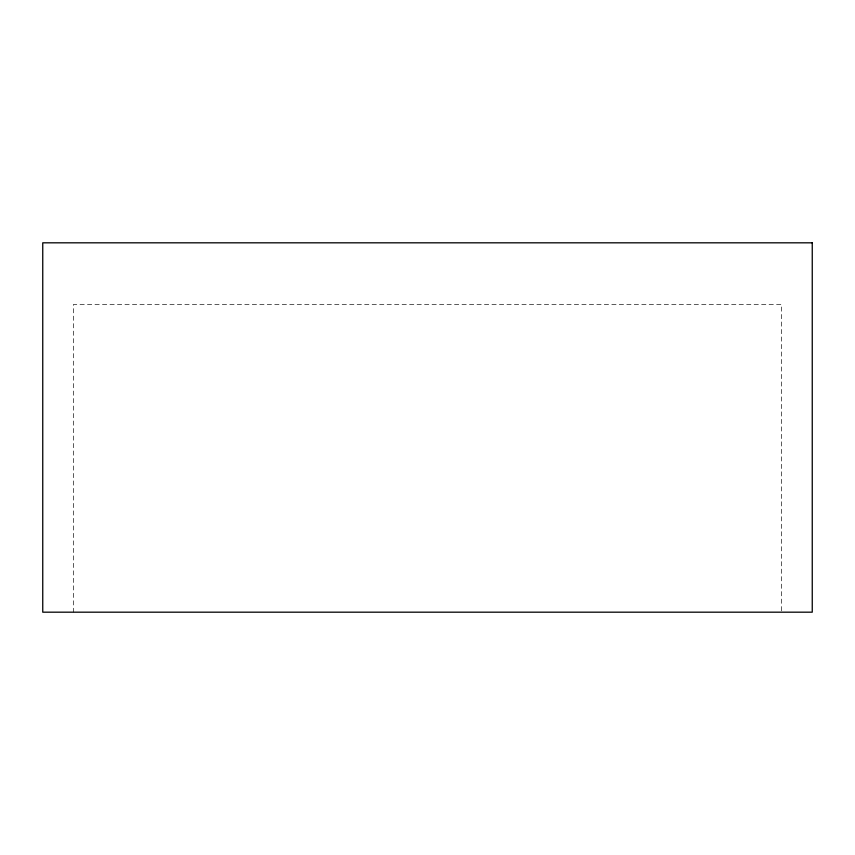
<?xml version="1.0" encoding="UTF-8"?>
<svg xmlns="http://www.w3.org/2000/svg" width="855" height="855" viewBox="0 0 855 855"><rect width="100%" height="100%" fill="white"/><g stroke="black" fill="none" stroke-linecap="round" stroke-linejoin="round"><path stroke-width="0.64" stroke-dasharray="4.28 3.21" d="M781.47 610.844L781.47 304.38L73.53 304.38L73.53 612.18"/><path stroke-width="1.28" d="M812.25 242.82L42.75 242.82L42.75 612.18L812.25 612.18L812.25 242.82"/></g></svg>
